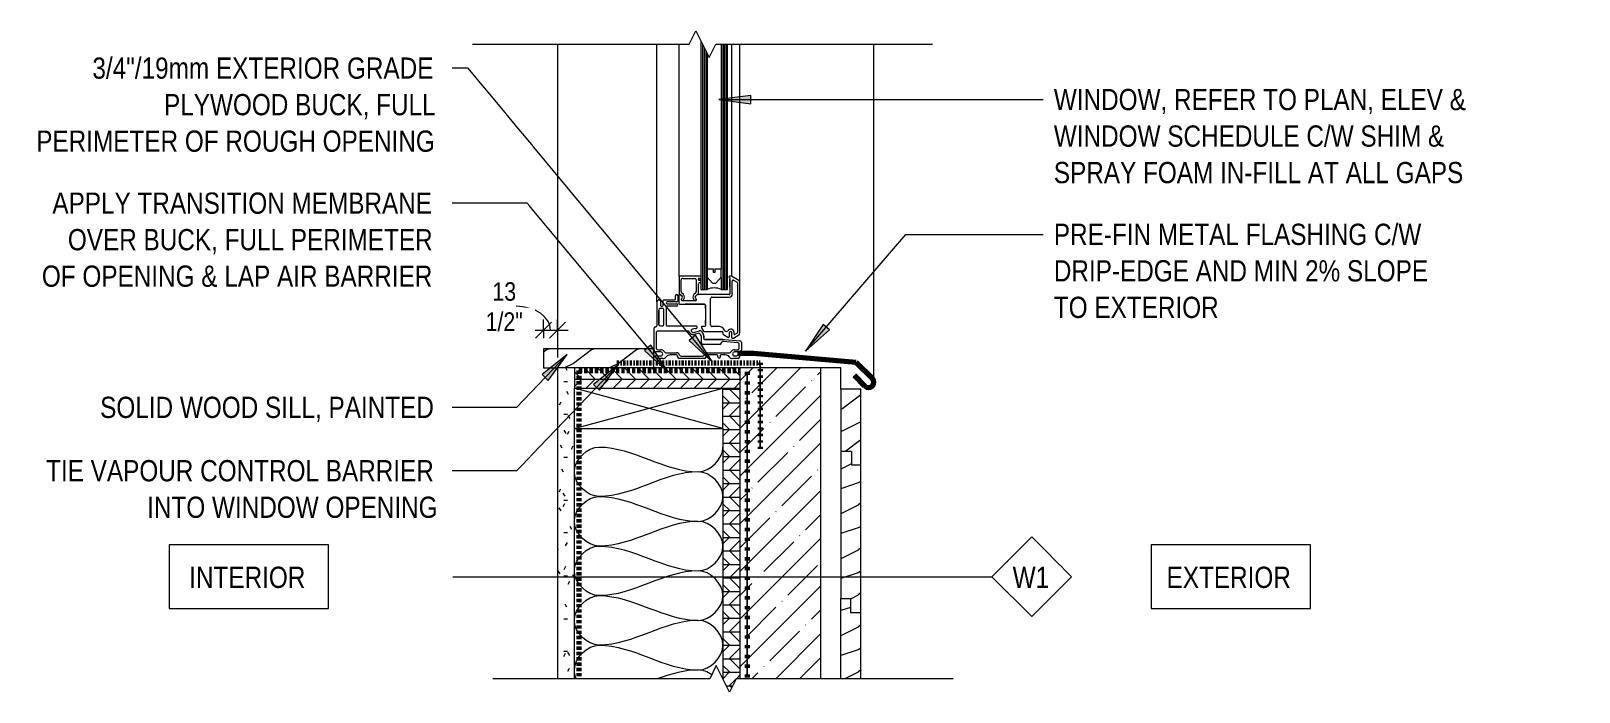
# Model space of a CAD drawing. Header units: millimetres. Extents: x 1380 to 25258, y -161 to 9352.
# Drawn here: x 13356 to 14815, y 2471 to 3093 of the extents above; entities that cross this region are included whole.
import ezdxf

# ---------------------------------------------------------------- set-up
doc = ezdxf.new("R2010")
doc.units = ezdxf.units.MM
for name, pattern in [('CMHC_Membrane001', [9, 3, -2, 0, -2, 0, -2]), ('CMHC_Membrane004', [6, 2, -2, 0, -2]), ('CMHC_Membrane006', [5, 3, -2])]:
    doc.linetypes.add(name, pattern=pattern)
for name, color, linetype, lineweight in [('A-ANNO-DIMS', 7, 'Continuous', 9), ('A-ANNO-DIMS-10', 7, 'Continuous', 9), ('A-ANNO-NOTE', 7, 'Continuous', 9), ('A-DETL-GENF', 7, 'Continuous', 18), ('G-ANNO-TEXT', 7, 'Continuous', 9)]:
    doc.layers.add(name, color=color, linetype=linetype, lineweight=lineweight)
doc.layers.add('A-DETL', color=9, linetype='Continuous', lineweight=18, true_color=0x808080)
doc.styles.add('Arial Narrow_1', font='ARIALN.TTF', dxfattribs={"height": 2})
doc.styles.add('Arial Narrow_2', font='ARIALN.TTF', dxfattribs={"height": 20})
doc.styles.add('Arial Narrow_3', font='ARIALN.TTF', dxfattribs={"height": 17.5})
doc.dimstyles.new('CMHC_Standard', dxfattribs={"dimscale": 304.8, "dimtxt": 17.910042, "dimasz": 0.049213, "dimexe": 0.032808, "dimexo": 0.032808, "dimgap": 0.008202, "dimtad": 1, "dimdec": 0, "dimzin": 0, "dimdsep": 46, "dimtxsty": 'Arial Narrow_3', "dimblk1": 'OBLIQUE', "dimblk2": 'OBLIQUE', "dimsah": 1, "dimcen": 0.09, "dimdle": 0.032808, "dimazin": 0, "dimtfac": 1, "dimtdec": 4, "dimtix": 1, "dimtmove": 1, "dimatfit": 3, "dimfxl": 1, "dimtvp": 1, "dimtfill": 1, "dimtolj": 1, "dimtzin": 0, "dimarcsym": 2})
pattern_1 = [(216.87, (11345.335, 42.316), (126.948849, 84.633227), [21.158, -190.424]), (206.565, (11370.724, 29.621), (-42.31628, -42.31576), [47.311, -47.311]), (198.435, (11370.724, 8.463), (-84.632315, -42.316727), [26.763, -107.053])]

# ---------------------------------------------------------------- blocks, each defined once
blk = doc.blocks.new('CMHC-06_Plywood-Section - 16mm-8263018-SECTION - TYP WINDOW SILL')
at = {"layer": 'A-DETL-GENF', "true_color": 0x808080}
h = blk.add_hatch(dxfattribs=at)
h.set_pattern_fill('FP_55', color=8, style=0, pattern_type=2)
h.set_pattern_definition([(270, (-2398.199, 2679.906), (12.695, 8e-16), []), (225, (-2398.199, 2679.906), (9e-16, -12.695395), [17.953, -17.953]), (315, (-2398.199, 2679.906), (0, -12.695395), [17.953, -17.953])])
h.paths.add_polyline_path([(72.5, -6.25), (85, -12.5), (85, -16), (358.8, -16), (358.8, 0), (85, 0)])
at = {"layer": 'A-DETL-GENF'}
blk.add_line((320.8, 0), (85, 0), dxfattribs=at)
blk = doc.blocks.new('CMHC-06_Wood Stud-Section - 38x140mm-4200795-SECTION - TYP WINDOW SILL')
at = {"layer": 'A-DETL-GENF'}
for p, q in [((38, 140), (0, 140)), ((38, 140), (0, 0)), ((38, 0), (0, 140)), ((38, 0), (38, 140))]:
    blk.add_line(p, q, dxfattribs=at)
blk = doc.blocks.new('CMHC-07_Wood Siding Shiplap-Section - 152x19mm-4810162-SECTION - TYP WINDOW SILL')
at = {"layer": 'A-DETL-GENF', "true_color": 0x808080}
h = blk.add_hatch(dxfattribs=at)
h.set_pattern_fill('FP_56', color=8, style=0, pattern_type=2)
h.set_pattern_definition([(216.87, (-2773.979, -2364.389), (126.948849, 84.633227), [21.158, -190.424]), (206.565, (-2748.589, -2377.084), (-42.31628, -42.31576), [47.311, -47.311]), (198.435, (-2748.589, -2398.242), (-84.632315, -42.316727), [26.763, -107.053])])
h.paths.add_polyline_path([(9.5, 76.5), (19, 76.5), (19, 139), (9, 139), (9, 152), (0, 152), (0, 76.5), (9, 76.5)])
at = {"layer": 'A-DETL-GENF'}
blk.add_line((19, 76.5), (19, 139), dxfattribs=at)
blk = doc.blocks.new('CMHC-09_Gypsum Wallboard-Section - 16mm-8254515-SECTION - TYP WINDOW SILL')
at = {"layer": 'A-DETL-GENF', "true_color": 0x808080}
h = blk.add_hatch(dxfattribs=at)
h.set_pattern_fill('FP_57', color=8, style=0, pattern_type=2)
h.set_pattern_definition([(270, (-2398.199, 2539.906), (10.16, -40.64), [3.353, -27.127, 3.353, -27.127, -162.56]), (270, (-2398.199, 2539.906), (10.16, -40.64), [-60.96, 3.353, -57.607, 3.353, -27.127, -71.12]), (270, (-2398.199, 2539.906), (10.16, -40.64), [-152.4, 3.353, -16.967, 3.353, -47.447]), (30, (-2393.119, 2524.666), (30.115272, 29.118818), [3.353, -27.127, 3.353, -27.127, -162.56]), (30, (-2393.119, 2524.666), (30.115272, 29.118818), [-60.96, 3.353, -57.607, 3.353, -27.127, -71.12]), (30, (-2393.119, 2524.666), (30.115272, 29.118818), [-152.4, 3.353, -16.967, 3.353, -47.447]), (150, (-2372.799, 2519.586), (-40.275272, 11.521182), [3.353, -27.127, 3.353, -27.127, -162.56]), (150, (-2372.799, 2519.586), (-40.275272, 11.521182), [-60.96, 3.353, -57.607, 3.353, -27.127, -71.12]), (150, (-2372.799, 2519.586), (-40.275272, 11.521182), [-152.4, 3.353, -16.967, 3.353, -47.447])])
h.paths.add_polyline_path([(85, 16), (85, 0), (377.8, 0), (377.8, 16), (358.8, 16)])
at = {"layer": 'A-DETL-GENF'}
for p, q in [((377.8, 16), (85, 16)), ((377.8, 0), (377.8, 16)), ((85, 0), (358.8, 0))]:
    blk.add_line(p, q, dxfattribs=at)
blk = doc.blocks.new('CMHC-06_Plywood-Section - 19mm-8211935-SECTION - TYP WINDOW SILL')
at = {"layer": 'A-DETL-GENF', "true_color": 0x808080}
h = blk.add_hatch(dxfattribs=at)
h.set_pattern_fill('FP_58', color=8, style=0, pattern_type=2)
h.set_pattern_definition([(0, (-2539.906, -2756.999), (0, 12.695), []), (315, (-2539.906, -2756.999), (12.695395, 0), [17.953, -17.953]), (45, (-2539.906, -2756.999), (12.695395, 0), [17.953, -17.953])])
h.paths.add_polyline_path([(156, 0), (156, 19), (0, 19), (0, 0)])
at = {"layer": 'A-DETL-GENF'}
for p, q in [((156, 19), (0, 19)), ((0, 19), (0, 0)), ((0, 0), (156, 0))]:
    blk.add_line(p, q, dxfattribs=at)
blk = doc.blocks.new('CMHC-07_Insulation_ Semi-Rigid-Section - 76mm-9195421-SECTION - TYP WINDOW SILL')
at = {"layer": 'A-DETL-GENF', "true_color": 0x808080}
h = blk.add_hatch(dxfattribs=at)
h.set_pattern_fill('FP_59', color=8, style=0, pattern_type=2)
h.set_pattern_definition([(135, (2776, -2695.906), (-22.45064, -22.45064), []), (135, (2776, -2673.455), (-22.45064, -22.45064), [39.688, -7.938, 0.33528, -7.602])])
h.paths.add_polyline_path([(292.8, 0), (292.8, 76), (0, 76), (0, 0)])
at = {"layer": 'A-DETL-GENF'}
for p, q in [((0, 76), (0, 0)), ((0, 0), (292.8, 0))]:
    blk.add_line(p, q, dxfattribs=at)
blk = doc.blocks.new('CMHC-08_Window-Section - Standard-9195420-SECTION - TYP WINDOW SILL')
at = {"layer": 'A-DETL-GENF'}
for p, q in [((1.8, 0), (6.9, 0)), ((33.5, 0), (57.3, 0)), ((72.8, 0), (77.9, 0)), ((-1.3, -15.2), (-1.3, -7.7)), ((0.3, -1.9), (0.3, -1.5)), ((0.3, -6.2), (5, -6.2)), ((0.8, -9.7), (0.8, -13.3)), ((5, -8.2), (2.3, -8.2)), ((5, -2.3), (2.5, -2.3)), ((31, -5.3), (9.8, -5.3)), ((13.9, -3.3), (17.7, -3.3)), ((18.6, -2.4), (18.6, -1.4)), ((19, -13.2), (34.7, -13.2)), ((20.9, -1.4), (20.9, -2.4)), ((21.8, -3.3), (31, -3.3)), ((31.9, -2.4), (31.9, -1.5)), ((55.4, -2), (35.3, -2)), ((58.8, -1.5), (58.8, -2.4)), ((59.7, -3.3), (65.8, -3.3)), ((69.8, -5.3), (59.7, -5.3)), ((77.2, -2.3), (74.7, -2.3)), ((74.7, -6.2), (79.4, -6.2)), ((77.4, -8.2), (74.7, -8.2)), ((78.9, -24.3), (78.9, -9.7)), ((79.4, -1.5), (79.4, -1.9)), ((80.9, -7.7), (80.9, -28.8)), ((0, -24), (0, -71.6)), ((14.4, -17.9), (0.1, -16.7)), ((6.2, -19.1), (1.1, -22.1)), ((2.1, -14.8), (15.8, -16)), ((2.3, -71.1), (2.3, -24.4)), ((2.5, -23.9), (4.8, -22.6)), ((5.6, -23), (5.6, -24.3)), ((7.9, -24.3), (7.9, -20.1)), ((9.8, -21), (9.8, -24.3)), ((15.6, -22.4), (11.5, -20)), ((14.2, -26), (15.9, -28.4)), ((33.3, -17.9), (14.5, -17.9)), ((16, -24.4), (16, -23.1)), ((16.1, -17.9), (26.2, -17.9)), ((29.2, -25.3), (16.5, -25.3)), ((33.7, -25.3), (16.9, -25.3)), ((26.2, -17.9), (28.7, -17.9)), ((28.7, -17.9), (32.6, -17.9)), ((34.2, -21.4), (34.2, -18.8)), ((34.2, -19.5), (34.2, -20.5)), ((34.2, -20.5), (34.2, -21.5)), ((36.3, -25.4), (34.4, -22.1)), ((36.3, -28.9), (34.4, -25.6)), ((36.2, -14.7), (36.2, -20.3)), ((36.4, -21.1), (37.6, -23)), ((43.9, -24.5), (38, -26.1)), ((39.3, -23.6), (43.3, -22.5)), ((42.4, -28.3), (44.7, -27.7)), ((49.2, -25.8), (77.4, -25.8)), ((19.2, -30), (26.2, -30)), ((27.7, -31.5), (27.7, -56.3)), ((32.4, -50.1), (32.4, -30.8)), ((32.4, -31.9), (32.4, -35.9)), ((33.2, -30.1), (35.6, -30.1)), ((68.6, -30.6), (41.6, -30.6)), ((69.5, -48.4), (69.5, -31.5)), ((71.6, -32.1), (71.6, -45.5)), ((74.9, -30.6), (73.1, -30.6)), ((76.4, -32.1), (76.4, -45.5)), ((76.4, -45.5), (76.4, -32.1)), ((78.4, -53.2), (78.4, -30.6)), ((80, -29.7), (79.3, -29.7)), ((26.2, -57.8), (10.2, -57.8)), ((32.4, -46.9), (32.4, -49.8)), ((56.7, -51.1), (33.4, -51.1)), ((33.7, -51.1), (51.6, -51.1)), ((41.8, -56.9), (41.2, -56.1)), ((41.4, -56.2), (41.9, -56.7)), ((42.1, -54.3), (54.2, -54.3)), ((43.3, -55.3), (42.8, -54.7)), ((53.8, -54.7), (53.3, -55.3)), ((55.2, -56.1), (54.6, -56.9)), ((54.7, -56.7), (55.2, -56.2)), ((57.7, -59.3), (57.7, -52.1)), ((58.6, -59.1), (58.6, -54.3)), ((59.6, -49.3), (68.6, -49.3)), ((68.6, -51.3), (59.6, -51.3)), ((59.6, -53.3), (68.6, -53.3)), ((60.6, -56.2), (60.6, -59.1)), ((71.4, -55.3), (61.5, -55.3)), ((72.5, -50.1), (72.5, -54.2)), ((73.1, -47), (74.9, -47)), ((74.8, -54.2), (74.8, -50.1)), ((76.3, -55.3), (75.9, -55.3)), ((78.1, -53.8), (76.9, -55.1)), ((6.1, -73.8), (2.7, -71.8)), ((7.2, -60.8), (7.2, -73)), ((9.5, -75.9), (9.5, -60.8)), ((9.5, -67), (9.5, -74.8)), ((10.2, -60.1), (39.9, -60.1)), ((11.8, -65), (11.8, -296)), ((17.8, -65), (11.8, -65)), ((17.8, -76.5), (17.8, -65)), ((22.6, -71), (17.8, -76.5)), ((25.9, -71), (22.6, -71)), ((30.8, -76.5), (25.9, -71)), ((36.8, -65), (30.8, -65)), ((30.8, -76.5), (30.8, -65)), ((36.7, -72.3), (36.7, -72.8)), ((36.8, -299), (36.8, -65)), ((37.6, -71.5), (37.4, -71.5)), ((39.2, -60.4), (39.2, -70)), ((40.1, -60.1), (39.5, -60.1)), ((40.5, -59.8), (41.8, -58.5)), ((41.9, -58.7), (40.9, -59.7)), ((41.2, -73.9), (41.2, -63)), ((41.6, -61.9), (43.4, -60.2)), ((53.2, -60.2), (55, -61.9)), ((54.6, -58.5), (55.9, -59.8)), ((55.7, -59.7), (54.6, -58.7)), ((55.4, -63), (55.4, -73.9)), ((57.1, -60.1), (56.5, -60.1)), ((56.5, -60.1), (56.9, -60.1)), ((57.4, -77.1), (57.4, -60.4)), ((1.1, -73.5), (7.9, -77.5)), ((7.9, -77.5), (9.7, -77.5)), ((9.7, -75.9), (9.5, -75.9)), ((17.8, -76.5), (17.8, -84)), ((17.8, -296), (17.8, -84)), ((17.8, -84), (23.8, -84)), ((23.8, -84), (23.8, -80.8)), ((23.8, -80.8), (24.8, -80.8)), ((24.8, -80.8), (24.8, -84)), ((24.8, -84), (30.8, -84)), ((30.8, -84), (30.8, -76.5)), ((30.8, -287), (30.8, -84)), ((36.7, -76.2), (36.7, -77.1)), ((37, -77.5), (57.1, -77.5)), ((37.4, -73.5), (38.4, -73.5)), ((38.4, -75.4), (37.4, -75.4)), ((39.2, -74.3), (39.2, -74.7)), ((53.9, -75.4), (42.7, -75.4))]:
    blk.add_line(p, q, dxfattribs=at)
at = {"layer": 'A-DETL-GENF', "color": 8, "true_color": 0x808080}
for p, q in [((78.4, -53.2), (78.4, -296)), ((0, -71.6), (0, -296)), ((13.3, -296), (13.3, -65)), ((14.8, -296), (14.8, -65)), ((16.3, -296), (16.3, -65)), ((32.3, -290), (32.3, -65)), ((33.8, -293), (33.8, -65)), ((35.3, -296), (35.3, -65)), ((7.9, -296), (7.9, -77.5)), ((57.4, -77.1), (57.4, -296))]:
    blk.add_line(p, q, dxfattribs=at)
at = {"layer": 'A-DETL-GENF'}
for centre, radius, start, end in [((1.8, -1.5), 1.52, 90, 180), ((6.9, -4.2), 4.24, 39.5212, 90), ((33.5, -1.5), 1.52, 90, 180), ((57.3, -1.5), 1.52, 0, 90), ((72.8, -4.2), 4.24, 90, 140.4788), ((77.9, -1.5), 1.52, 360, 90), ((0.3, -7.7), 1.52, 90, 180), ((1.4, -1.9), 1.14, 180, 340.5288), ((2.3, -9.7), 1.52, 90, 180), ((2.3, -13.3), 1.52, 180, 265), ((5, -4.2), 1.96, 270, 90), ((5, -4.2), 4, 270, 331.8048), ((9.8, -6.8), 1.52, 90, 151.8048), ((13.9, 1.5), 4.81, 219.5212, 270), ((19, -14.7), 1.52, 90, 176.5257), ((17.7, -2.4), 0.91, 270, 0), ((19.7, -1.4), 1.14, 360, 180), ((21.8, -2.4), 0.91, 180, 270), ((31, -2.4), 0.91, 270, 0), ((31, -2.4), 2.93, 270, 344.849), ((35.3, -3.5), 1.52, 90, 164.849), ((34.7, -14.7), 1.52, 360, 90), ((55.4, -3.5), 1.52, 15.151, 90), ((59.7, -2.4), 2.93, 195.151, 270), ((59.7, -2.4), 0.91, 180, 270), ((65.8, 1.5), 4.81, 270, 320.4788), ((69.8, -6.8), 1.52, 28.1952, 90), ((74.7, -4.2), 4, 208.1952, 270), ((74.7, -4.2), 1.96, 90, 270), ((78.3, -1.9), 1.14, 199.4712, 0), ((77.4, -9.7), 1.52, 360, 90), ((79.4, -7.7), 1.52, 0, 90), ((0.3, -15.2), 1.52, 180, 265), ((2.3, -24), 2.28, 120.2151, 180), ((2.8, -24.3), 0.506, 120.2151, 188.8954), ((5.1, -23), 0.506, 0, 120.2151), ((8.8, -24.3), 3.26, 180, 326.9525), ((6.7, -20.1), 1.14, 360, 120.0007), ((8.8, -24.3), 0.986, 180, 0), ((11, -21), 1.14, 60, 180), ((12.9, -27), 1.58, 36.6432, 146.9525), ((15.1, -23.1), 0.91, 360, 60), ((15.9, -14.5), 1.52, 265, 356.5257), ((19.2, -25.9), 4.12, 216.6432, 270), ((16.9, -24.4), 0.91, 180, 270), ((33.3, -18.8), 0.91, 0, 90), ((33.7, -26), 0.759, 29.9419, 90), ((35.7, -21.4), 1.52, 180.1998, 210.8199), ((35.6, -29.3), 0.759, 270, 29.9419), ((37.7, -20.3), 1.52, 180, 210.8199), ((37.7, -24.6), 1.52, 210.8199, 284.9997), ((38.9, -22.2), 1.52, 210.8199, 285), ((41.6, -29.3), 1.26, 53.1299, 270), ((44.3, -26.1), 3.67, 20.1015, 105), ((44.3, -26.1), 1.64, 284.9993, 104.9997), ((49.2, -24.3), 1.52, 200.1015, 270), ((77.4, -24.3), 1.52, 270, 0), ((80, -28.8), 0.91, 270, 360), ((26.2, -31.5), 1.52, 360, 90), ((33.2, -30.8), 0.759, 90, 180), ((68.6, -31.5), 0.91, 0.1476, 90), ((73.1, -32.1), 1.52, 90, 180.1241), ((74.9, -32.1), 1.52, 0, 90), ((79.3, -30.6), 0.91, 90, 180), ((10.2, -60.8), 3.03, 90, 180.0273), ((26.2, -56.3), 1.52, 270, 0), ((33.4, -50.1), 1.01, 180, 270), ((42.1, -55.4), 1.14, 90, 216.8696), ((42.1, -55.5), 1.01, 46.4118, 226.4118), ((41, -57.7), 1.14, 315, 42.9624), ((41, -57.7), 1.39, 315, 46.4118), ((41, -57.7), 3.41, 315, 46.4118), ((55.6, -57.7), 3.41, 133.5882, 225), ((54.5, -55.5), 1.01, 313.5882, 133.5882), ((54.2, -55.4), 1.14, 323.1304, 90), ((55.6, -57.7), 1.39, 133.5882, 225), ((55.4, -57.7), 1.14, 137.0376, 225), ((56.7, -52.1), 1.01, 360, 90), ((59.6, -50.3), 1.01, 90, 270), ((59.6, -54.3), 1.01, 90, 180), ((61.5, -56.2), 0.91, 90, 180), ((68.6, -48.4), 0.91, 270, 0), ((68.6, -52.3), 0.986, 270, 90), ((71.4, -54.2), 1.14, 270, 360), ((73.1, -45.5), 1.52, 179.8325, 270), ((73.6, -50.1), 1.14, 360, 180), ((75.9, -54.2), 1.14, 180, 270), ((74.9, -45.5), 1.52, 270, 0.1227), ((76.3, -54.4), 0.91, 270, 315), ((77.5, -53.2), 0.91, 315, 0), ((2.3, -71.6), 2.28, 180, 239.9597), ((3, -71.1), 0.759, 180, 239.9597), ((10.2, -60.8), 0.759, 90, 180), ((24.3, -50.7), 15.7, 245.5058, 294.4942), ((37.4, -72.3), 0.759, 90, 180), ((37.4, -72.8), 0.759, 180, 270), ((37.6, -70), 1.52, 270, 360), ((39.5, -60.4), 0.379, 90, 180), ((39.9, -59.2), 0.91, 270, 315), ((40.1, -58.9), 1.14, 270, 315), ((42.7, -63), 1.52, 135, 180), ((53.9, -63), 1.52, 0, 45), ((56.5, -58.9), 1.14, 225, 270), ((56.5, -59.2), 0.91, 225, 270), ((56.9, -59.3), 0.759, 270.267, 360), ((57.1, -60.4), 0.379, 360, 90), ((59.6, -59.1), 1.01, 180, 360), ((6.4, -73.1), 0.759, 239.9597, 7.131), ((9.7, -76.7), 0.784, 270, 90), ((37.4, -76.2), 0.759, 90, 180), ((37, -77.1), 0.379, 180, 270), ((38.4, -74.3), 0.759, 360, 90), ((38.4, -74.7), 0.759, 270, 360), ((42.7, -73.9), 1.52, 180, 270), ((53.9, -73.9), 1.52, 270, 0), ((57.1, -77.1), 0.379, 270, 0)]:
    blk.add_arc(centre, radius, start, end, dxfattribs=at)
blk = doc.blocks.new('CMHC-07_Wood Siding Shiplap-Section - 152x19mm-V20-SECTION - TYP WINDOW SILL')
at = {"layer": 'A-DETL-GENF', "true_color": 0x808080}
h = blk.add_hatch(dxfattribs=at)
h.set_pattern_fill('FP_60', color=8, style=0, pattern_type=2)
h.set_pattern_definition([(216.87, (-2773.979, -2503.389), (126.948849, 84.633227), [21.158, -190.424]), (206.565, (-2748.589, -2516.084), (-42.31628, -42.31576), [47.311, -47.311]), (198.435, (-2748.589, -2537.242), (-84.632315, -42.316727), [26.763, -107.053])])
h.paths.add_polyline_path([(9, 0), (19, 0), (19, 139), (10, 139), (10, 152), (0, 152), (0, 13), (9, 13)])
at = {"layer": 'A-DETL-GENF'}
for p, q in [((0, 152), (0, 13)), ((19, 0), (19, 139)), ((0, 13), (9, 13)), ((9, 13), (9, 0)), ((9, 0), (19, 0))]:
    blk.add_line(p, q, dxfattribs=at)
blk = doc.blocks.new('CMHC-01_Break Line - Typical-8259356-SECTION - TYP WINDOW SILL')
at = {"layer": 'A-DETL-GENF'}
for p, q in [((-216.7, 0), (-12.5, 0)), ((-12.5, 0), (-6.2, 12.5)), ((-6.2, 12.5), (6.3, -12.5)), ((6.3, -12.5), (12.5, 0)), ((12.5, 0), (216.7, 0))]:
    blk.add_line(p, q, dxfattribs=at)
blk = doc.blocks.new('CMHC_Note - Location Label - Exterior-5292430-SECTION - TYP WINDOW SILL')
at = {"layer": 'A-ANNO-NOTE'}
for p, q in [((7.5, 3), (-7.5, 3)), ((-7.5, 3), (-7.5, -3)), ((-7.5, -3), (7.5, -3))]:
    blk.add_line(p, q, dxfattribs=at)
at = {"layer": 'A-ANNO-NOTE', "insert": (-6.05, 0.95), "char_height": 2, "width": 14.5105, "attachment_point": 1, "style": 'Arial Narrow_1', "bg_fill": 3, "box_fill_scale": 1.25, "bg_fill_color": 256, "bg_fill_true_color": 13158600, "bg_fill_transparency": 0}
blk.add_mtext('EXTERIOR', dxfattribs=at)
at = {"layer": 'A-ANNO-NOTE'}
blk.add_line((7.5, -3), (7.5, 3), dxfattribs=at)
blk = doc.blocks.new('CMHC_Tag - Assembly _Drafting_ - Wall Tag-8645243-SECTION - TYP WINDOW SILL')
at = {"layer": 'A-ANNO-NOTE'}
for p, q in [((0, 3.75), (-3.75, 0)), ((3.75, 0), (0, 3.75)), ((0, -3.75), (3.75, 0)), ((-3.75, 0), (0, -3.75))]:
    blk.add_line(p, q, dxfattribs=at)
blk = doc.blocks.new('CMHC_Note - Location Label - Interior-5292432-SECTION - TYP WINDOW SILL')
at = {"layer": 'A-ANNO-NOTE'}
for p, q in [((7.5, 3), (-7.5, 3)), ((-7.5, 3), (-7.5, -3)), ((-7.5, -3), (7.5, -3))]:
    blk.add_line(p, q, dxfattribs=at)
at = {"layer": 'A-ANNO-NOTE', "insert": (-5.62, 0.95), "char_height": 2, "width": 13.4683, "attachment_point": 1, "style": 'Arial Narrow_1', "bg_fill": 3, "box_fill_scale": 1.25, "bg_fill_color": 256, "bg_fill_true_color": 13158600, "bg_fill_transparency": 0}
blk.add_mtext('INTERIOR', dxfattribs=at)
at = {"layer": 'A-ANNO-NOTE'}
blk.add_line((7.5, -3), (7.5, 3), dxfattribs=at)
blk = doc.blocks.new('DIMBLOCK1-SECTION - TYP WINDOW SILL')
at = {"layer": 'A-ANNO-DIMS-10', "transparency": 16777216}
for p, q in [((13839.3, 2811.7), (13839.3, 2821.7)), ((13852.3, 2811.7), (13852.3, 2821.7)), ((13829.3, 2811.7), (13862.3, 2811.7)), ((13839.3, 2811.7), (13839.3, 2804)), ((13852.3, 2811.7), (13852.3, 2786))]:
    blk.add_line(p, q, dxfattribs=at)
at = {"layer": 'A-ANNO-DIMS-10', "lineweight": 18, "transparency": 16777216}
for p, q in [((13839.3, 2811.7), (13846.8, 2819.2)), ((13852.3, 2811.7), (13859.8, 2819.2)), ((13839.3, 2811.7), (13831.8, 2804.2)), ((13852.3, 2811.7), (13844.8, 2804.2))]:
    blk.add_line(p, q, dxfattribs=at)
at = {"layer": 'A-ANNO-DIMS-10', "transparency": 16777216}
blk.add_ellipse((13813.3, 2811.7), major_axis=(32.5, 0), ratio=0.692431, start_param=0, end_param=1.570796, dxfattribs=at)
at = {"layer": 'A-ANNO-DIMS-10', "color": 0, "transparency": 16777216, "insert": (13784.7, 2828.4), "char_height": 17.5, "width": 41.961, "attachment_point": 1, "line_spacing_factor": 0.974696, "style": 'Arial Narrow_3', "bg_fill": 3, "box_fill_scale": 1.25, "bg_fill_color": 256, "bg_fill_true_color": 13158600, "bg_fill_transparency": 0}
blk.add_mtext('1/2"', dxfattribs=at)
at = {"layer": 'A-ANNO-DIMS-10', "color": 0, "transparency": 16777216, "insert": (13791.1, 2856.8), "char_height": 17.5, "width": 26.609, "attachment_point": 1, "line_spacing_factor": 0.974696, "style": 'Arial Narrow_3', "bg_fill": 3, "box_fill_scale": 1.25, "bg_fill_color": 256, "bg_fill_true_color": 13158600, "bg_fill_transparency": 0}
blk.add_mtext('13', dxfattribs=at)
blk = doc.blocks.new('_Oblique')
at = {"color": 0, "linetype": 'ByBlock', "lineweight": -2}
blk.add_line((-0.5, -0.5), (0.5, 0.5), dxfattribs=at)

msp = doc.modelspace()

# ---------------------------------------------------------------- hatches: boundary and pattern name
at = {"layer": 'A-DETL-GENF', "true_color": 0x808080}
h = msp.add_hatch(dxfattribs=at)
h.set_pattern_fill('FP_16', color=8, style=0, pattern_type=2)
h.set_pattern_definition(pattern_1)
h.paths.add_polyline_path([(13868.3, 2776), (13943.3, 2776), (13943.3, 2794), (13839.3, 2794), (13839.3, 2776), (13852.3, 2776)])
h = msp.add_hatch(dxfattribs=at)
h.set_pattern_fill('FP_16', color=8, style=0, pattern_type=2)
h.set_pattern_definition(pattern_1)
h.paths.add_polyline_path([(14138.3, 2684.7), (14138.3, 2756), (14119.3, 2756), (14119.3, 2697.7), (14129.3, 2697.7), (14129.3, 2684.7)])
at = {"layer": 'G-ANNO-TEXT'}
for points in [[(14004.4, 3028.9), (14034.4, 3024.9), (14034.4, 3032.8)], [(14086.1, 2791.7), (14108.6, 2811.9), (14102.6, 2817)], [(13998.5, 2781.4), (13982.4, 2807), (13976.3, 2802)], [(13956.6, 2772), (13940.4, 2797.6), (13934.4, 2792.5)], [(13910, 2779.4), (13886.3, 2760.5), (13892, 2755)]]:
    msp.add_hatch(color=256, dxfattribs=at).paths.add_polyline_path(points)

# ---------------------------------------------------------------- linework, layer by layer
at = {"layer": 'A-ANNO-NOTE'}
msp.add_line((13753.7, 2579.3), (14261.7, 2579.3), dxfattribs=at)
at = {"layer": 'A-DETL', "color": 9, "true_color": 0xc0c0c0}
for p, q in [((13852.3, 3081), (13852.3, 2794)), ((14150.5, 2762.6), (14150.5, 3081))]:
    msp.add_line(p, q, dxfattribs=at)
at = {"layer": 'A-DETL', "color": 7}
for p, q in [((13943.3, 2794), (13839.3, 2794)), ((13839.3, 2794), (13839.3, 2776)), ((13943.3, 2776), (13943.3, 2794)), ((13839.3, 2776), (13852.3, 2776)), ((14119.3, 2776), (14100.3, 2776)), ((14100.3, 2776), (14100.3, 2483.2)), ((14119.3, 2756), (14119.3, 2776)), ((14138.3, 2756), (14119.3, 2756)), ((14119.3, 2756), (14119.3, 2697.7)), ((14138.3, 2684.7), (14138.3, 2756)), ((14119.3, 2697.7), (14129.3, 2697.7)), ((14129.3, 2697.7), (14129.3, 2684.7)), ((14129.3, 2684.7), (14138.3, 2684.7)), ((14119.3, 2483.2), (14119.3, 2558.7))]:
    msp.add_line(p, q, dxfattribs=at)
at = {"layer": 'A-DETL', "color": 7, "lineweight": 70}
for p, q in [((14022, 2790), (14037, 2790)), ((14037, 2790), (14133.6, 2781.5)), ((14133.6, 2781.5), (14149.1, 2766.1)), ((14142, 2759), (14132.3, 2768.8))]:
    msp.add_line(p, q, dxfattribs=at)
at = {"layer": 'A-DETL', "color": 96, "linetype": 'CMHC_Membrane006', "lineweight": 70, "true_color": 0x008000}
for q in [(13872.6, 2483.2), (14024.3, 2773.5)]:
    msp.add_line((13872.6, 2773.5), q, dxfattribs=at)
at = {"layer": 'A-DETL', "color": 30, "linetype": 'CMHC_Membrane004', "lineweight": 70, "true_color": 0xff8000}
for p, q in [((13908.3, 2781), (14043.3, 2781)), ((14043.3, 2781), (14043.3, 2699.7))]:
    msp.add_line(p, q, dxfattribs=at)
at = {"layer": 'A-DETL', "color": 190, "linetype": 'CMHC_Membrane001', "lineweight": 70, "true_color": 0x8000ff}
msp.add_line((14031.1, 2772.5), (14031.1, 2483.2), dxfattribs=at)
at = {"layer": 'A-DETL', "color": 7, "lineweight": 70}
msp.add_arc((14145.5, 2762.6), 5, 225, 45, dxfattribs=at)
at = {"layer": 'A-DETL'}
for points in [[(13891.6, 2654.9), (13880.6, 2654.9), (13856, 2678.2), (13880.6, 2701.5), (13891.6, 2701.5)], [(13891.6, 2701.5), (13923.7, 2701.5), (13952.9, 2678.2), (13985, 2678.2)], [(13985, 2678.2), (13996, 2678.2), (14008.3, 2690.5), (14008.3, 2701.5)], [(13985, 2678.2), (13952.9, 2678.2), (13923.7, 2654.9), (13891.6, 2654.9)], [(13985, 2631.5), (13996, 2631.5), (14020.6, 2654.9), (13996, 2678.2), (13985, 2678.2)], [(13891.6, 2608.2), (13880.6, 2608.2), (13856, 2631.5), (13880.6, 2654.9), (13891.6, 2654.9)], [(13891.6, 2654.9), (13923.7, 2654.9), (13952.9, 2631.5), (13985, 2631.5)], [(13985, 2631.5), (13952.9, 2631.5), (13923.7, 2608.2), (13891.6, 2608.2)], [(13985, 2584.9), (13996, 2584.9), (14020.6, 2608.2), (13996, 2631.5), (13985, 2631.5)], [(13891.6, 2561.5), (13880.6, 2561.5), (13856, 2584.9), (13880.6, 2608.2), (13891.6, 2608.2)], [(13891.6, 2608.2), (13923.7, 2608.2), (13952.9, 2584.9), (13985, 2584.9)], [(13985, 2584.9), (13952.9, 2584.9), (13923.7, 2561.5), (13891.6, 2561.5)], [(13985, 2538.2), (13996, 2538.2), (14020.6, 2561.5), (13996, 2584.9), (13985, 2584.9)], [(13891.6, 2514.9), (13880.6, 2514.9), (13856, 2538.2), (13880.6, 2561.5), (13891.6, 2561.5)], [(13891.6, 2561.5), (13923.7, 2561.5), (13952.9, 2538.2), (13985, 2538.2)], [(13985, 2538.2), (13952.9, 2538.2), (13923.7, 2514.9), (13891.6, 2514.9)], [(13985, 2491.5), (13996, 2491.5), (14020.6, 2514.9), (13996, 2538.2), (13985, 2538.2)], [(13891.6, 2514.9), (13923.7, 2514.9), (13952.9, 2491.5), (13985, 2491.5)], [(13985, 2491.5), (13972.1, 2491.5), (13959.7, 2487.8), (13947.3, 2483.3)], [(13997.7, 2486.9), (13993.8, 2489.8), (13989.3, 2491.5), (13985, 2491.5)]]:
    msp.add_open_spline(points, degree=3, dxfattribs=at)
msp.add_open_spline([(13870.3, 2483.1), (13869.1, 2485.8), (13865.3, 2500.3), (13880.6, 2514.9), (13891.6, 2514.9)], degree=3, knots=[1.066663, 1.066663, 1.066663, 1.066663, 1.414214, 2.828427, 2.828427, 2.828427, 2.828427], dxfattribs=at)
at = {"layer": 'G-ANNO-TEXT'}
for p, q in [((14034.4, 3032.8), (14004.4, 3028.9)), ((14004.4, 3028.9), (14034.4, 3024.9)), ((14034.4, 3024.9), (14034.4, 3032.8)), ((14086.1, 2791.7), (14180.7, 2901.9)), ((14102.6, 2817), (14086.1, 2791.7)), ((14108.6, 2811.9), (14102.6, 2817)), ((13982.4, 2807), (13976.3, 2802)), ((13976.3, 2802), (13998.5, 2781.4)), ((13998.5, 2781.4), (13982.4, 2807)), ((14086.1, 2791.7), (14108.6, 2811.9)), ((13940.4, 2797.6), (13934.4, 2792.5)), ((13934.4, 2792.5), (13956.6, 2772)), ((13956.6, 2772), (13940.4, 2797.6)), ((13910, 2779.4), (13886.3, 2760.5)), ((13892, 2755), (13910, 2779.4)), ((13886.3, 2760.5), (13892, 2755))]:
    msp.add_line(p, q, dxfattribs=at)

# ---------------------------------------------------------------- block references
at = {"layer": 'A-ANNO-NOTE', "xscale": 10, "yscale": 10, "zscale": 10}
for name, p in [('CMHC_Note - Location Label - Interior-5292432-SECTION - TYP WINDOW SILL', (13561.6, 2579.3)), ('CMHC_Note - Location Label - Exterior-5292430-SECTION - TYP WINDOW SILL', (14486.7, 2579.3))]:
    msp.add_blockref(name, p, dxfattribs=at)
at = {"layer": 'A-DETL-GENF', "color": 8, "true_color": 0x808080, "rotation": 180}
msp.add_blockref('CMHC-08_Window-Section - Standard-9195420-SECTION - TYP WINDOW SILL', (14024.3, 2785), dxfattribs=at)
at = {"layer": 'A-DETL-GENF'}
for name, p, rotation in [('CMHC-09_Gypsum Wallboard-Section - 16mm-8254515-SECTION - TYP WINDOW SILL', (13868.3, 2398.2), 89.99999999999991), ('CMHC-07_Insulation_ Semi-Rigid-Section - 76mm-9195421-SECTION - TYP WINDOW SILL', (14024.3, 2776), 269.9999999999999), ('CMHC-06_Wood Stud-Section - 38x140mm-4200795-SECTION - TYP WINDOW SILL', (13868.3, 2757), 269.9999999999997), ('CMHC-06_Plywood-Section - 16mm-8263018-SECTION - TYP WINDOW SILL', (14008.3, 2398.2), 89.99999999999991), ('CMHC-01_Break Line - Typical-8259356-SECTION - TYP WINDOW SILL', (14008.3, 2483.2), 180)]:
    msp.add_blockref(name, p, dxfattribs=dict(at, rotation=rotation))
for name, p in [('CMHC-06_Plywood-Section - 19mm-8211935-SECTION - TYP WINDOW SILL', (13868.3, 2757)), ('CMHC-07_Wood Siding Shiplap-Section - 152x19mm-V20-SECTION - TYP WINDOW SILL', (14119.3, 2545.7)), ('CMHC-07_Wood Siding Shiplap-Section - 152x19mm-4810162-SECTION - TYP WINDOW SILL', (14119.3, 2406.7))]:
    msp.add_blockref(name, p, dxfattribs=at)

# ---------------------------------------------------------------- texts
at = {"layer": 'A-ANNO-NOTE', "insert": (14281.2, 2588.7), "char_height": 20, "width": 42.489, "attachment_point": 1, "style": 'Arial Narrow_2', "bg_fill": 3, "box_fill_scale": 1.25, "bg_fill_color": 256, "bg_fill_true_color": 13158600, "bg_fill_transparency": 0}
msp.add_mtext('W1', dxfattribs=at)
at = {"layer": 'G-ANNO-TEXT', "char_height": 20, "attachment_point": 1, "style": 'Arial Narrow_2', "bg_fill": 3, "box_fill_scale": 1.25, "bg_fill_color": 256, "bg_fill_true_color": 13158600, "bg_fill_transparency": 0}
for s, insert, width in [('3/4"/19mm EXTERIOR GRADE ', (13414.2, 3068.5), 398.439), ('WINDOW, REFER TO PLAN, ELEV & ', (14320, 3038.9), 489.831), ('APPLY TRANSITION MEMBRANE ', (13376.5, 2941.3), 444.135), ('PRE-FIN METAL FLASHING C/W ', (14320, 2911.9), 437.721), ('SOLID WOOD SILL, PAINTED', (13421.5, 2748.9), 389.62), ('TIE VAPOUR CONTROL BARRIER ', (13370.6, 2689.2), 451.35)]:
    msp.add_mtext(s, dxfattribs=dict(at, insert=insert, width=width))

# ---------------------------------------------------------------- next in the draw order: linework, layer by layer
at = {"layer": 'G-ANNO-TEXT'}
for p, q in [((13768.3, 3058.5), (13753.2, 3058.5)), ((14004.4, 3028.9), (14310, 3028.9)), ((13823.9, 2931.3), (13753.2, 2931.3)), ((14180.7, 2901.9), (14310, 2901.9)), ((13910, 2779.4), (13813.7, 2679.2)), ((13813.7, 2738.9), (13753.2, 2738.9)), ((13813.7, 2679.2), (13753.2, 2679.2))]:
    msp.add_line(p, q, dxfattribs=at)

# ---------------------------------------------------------------- next in the draw order: block references
at = {"layer": 'A-ANNO-NOTE', "xscale": 10, "yscale": 10, "zscale": 10}
msp.add_blockref('CMHC_Tag - Assembly _Drafting_ - Wall Tag-8645243-SECTION - TYP WINDOW SILL', (14299.2, 2579.3), dxfattribs=at)
at = {"layer": 'A-DETL-GENF'}
msp.add_blockref('CMHC-01_Break Line - Typical-8259356-SECTION - TYP WINDOW SILL', (13989, 3081), dxfattribs=at)

# ---------------------------------------------------------------- next in the draw order: texts
at = {"layer": 'G-ANNO-TEXT', "char_height": 20, "attachment_point": 1, "style": 'Arial Narrow_2', "bg_fill": 3, "box_fill_scale": 1.25, "bg_fill_color": 256, "bg_fill_true_color": 13158600, "bg_fill_transparency": 0}
for s, insert, width in [('PLYWOOD BUCK, FULL ', (13481.7, 3034.1), 316.667), ('WINDOW SCHEDULE C/W SHIM & ', (14320, 3004.5), 460.97), ('OVER BUCK, FULL PERIMETER ', (13391.1, 2906.9), 426.498), ('DRIP-EDGE AND MIN 2% SLOPE ', (14320, 2877.5), 444.135), ('INTO WINDOW OPENING', (13465.8, 2654.8), 335.907)]:
    msp.add_mtext(s, dxfattribs=dict(at, insert=insert, width=width))

# ---------------------------------------------------------------- next in the draw order: texts
for s, insert, width in [('PERIMETER OF ROUGH OPENING', (13361.3, 2999.7), 462.574), ('SPRAY FOAM IN-FILL AT ALL GAPS', (14320, 2970.1), 481.814), ('OF OPENING & LAP AIR BARRIER', (13366.6, 2872.5), 456.16), ('TO EXTERIOR', (14320, 2843.1), 192.405)]:
    msp.add_mtext(s, dxfattribs=dict(at, insert=insert, width=width))

# ---------------------------------------------------------------- next in the draw order: linework, layer by layer
at = {"layer": 'G-ANNO-TEXT'}
for p, q in [((13998.5, 2781.4), (13768.3, 3058.5)), ((13956.6, 2772), (13823.9, 2931.3))]:
    msp.add_line(p, q, dxfattribs=at)

# ---------------------------------------------------------------- next in the draw order: dimensions: what is measured, and where the dimension line sits
at = {"layer": 'A-ANNO-DIMS'}
dim = msp.add_linear_dim(base=(13852.3, 2811.7), p1=(13839.3, 2794), p2=(13852.3, 2776), dimstyle='CMHC_Standard', override={"dimpost": '<>\\X', "dimfxl": 22.168298}, dxfattribs=at)
dim.commit()
dim.dimension.update_dxf_attribs({"geometry": 'DIMBLOCK1-SECTION - TYP WINDOW SILL', "text_midpoint": (13791.1, 2833.5), "dimtype": 160})

# ---------------------------------------------------------------- next in the draw order: hatches: boundary and pattern name
at = {"layer": 'G-ANNO-TEXT'}
msp.add_hatch(color=256, dxfattribs=at).paths.add_polyline_path([(13861.5, 2788.7), (13837.9, 2769.8), (13843.6, 2764.3)])

# ---------------------------------------------------------------- next in the draw order: linework, layer by layer
for p, q in [((13861.5, 2788.7), (13813.7, 2738.9)), ((13861.5, 2788.7), (13837.9, 2769.8)), ((13843.6, 2764.3), (13861.5, 2788.7)), ((13837.9, 2769.8), (13843.6, 2764.3))]:
    msp.add_line(p, q, dxfattribs=at)

doc.saveas('drawing.dxf')
